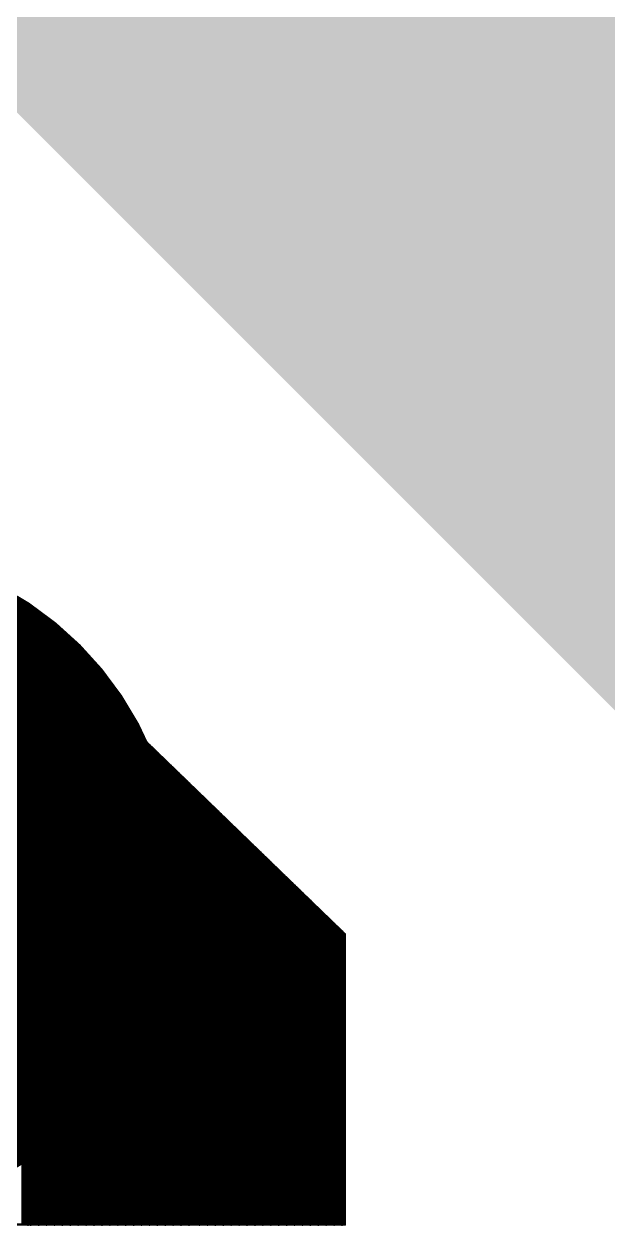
# Model space of a CAD drawing. Extents: x 6.7 to 91.9, y 5.9 to 27.4.
# Drawn here: x 44.5285 to 44.7498, y 15.4444 to 15.9 of the extents above; entities that cross this region are included whole.
import ezdxf

# ---------------------------------------------------------------- set-up
doc = ezdxf.new("R2010")
doc.units = 0
doc.layers.add('1', color=22, linetype='CONTINUOUS')

# ---------------------------------------------------------------- blocks, each defined once
blk = doc.blocks.new('RECT')
blk.add_solid([(-0.5, -0.5), (0.5, -0.5), (-0.5, 0.5), (0.5, 0.5)])

msp = doc.modelspace()

# ---------------------------------------------------------------- linework, layer by layer
at = {"layer": '1'}
for points, const_width in [([(44.65, 15.555), (44.495, 15.705)], 0.001), ([(44.46, 15.575), (43.375, 15.575)], 0.254), ([(44.528, 15.445), (44.528, 15.6731)], 0.001), ([(44.529, 15.445), (44.529, 15.6721)], 0.001), ([(44.53, 15.445), (44.53, 15.6711)], 0.001), ([(44.531, 15.445), (44.531, 15.6702)], 0.001), ([(44.532, 15.445), (44.532, 15.6692)], 0.001), ([(44.533, 15.445), (44.533, 15.6682)], 0.001), ([(44.534, 15.445), (44.534, 15.6673)], 0.001), ([(44.535, 15.445), (44.535, 15.6663)], 0.001), ([(44.536, 15.445), (44.536, 15.6653)], 0.001), ([(44.537, 15.445), (44.537, 15.6644)], 0.001), ([(44.538, 15.445), (44.538, 15.6634)], 0.001), ([(44.539, 15.445), (44.539, 15.6624)], 0.001), ([(44.54, 15.445), (44.54, 15.6615)], 0.001), ([(44.541, 15.445), (44.541, 15.6605)], 0.001), ([(44.542, 15.445), (44.542, 15.6595)], 0.001), ([(44.543, 15.445), (44.543, 15.6585)], 0.001), ([(44.544, 15.445), (44.544, 15.6576)], 0.001), ([(44.545, 15.445), (44.545, 15.6566)], 0.001), ([(44.546, 15.445), (44.546, 15.6556)], 0.001), ([(44.547, 15.445), (44.547, 15.6547)], 0.001), ([(44.548, 15.445), (44.548, 15.6537)], 0.001), ([(44.549, 15.445), (44.549, 15.6527)], 0.001), ([(44.55, 15.445), (44.55, 15.6518)], 0.001), ([(44.551, 15.445), (44.551, 15.6508)], 0.001), ([(44.552, 15.445), (44.552, 15.6498)], 0.001), ([(44.553, 15.445), (44.553, 15.6489)], 0.001), ([(44.554, 15.445), (44.554, 15.6479)], 0.001), ([(44.555, 15.445), (44.555, 15.6469)], 0.001), ([(44.556, 15.445), (44.556, 15.646)], 0.001), ([(44.557, 15.445), (44.557, 15.645)], 0.001), ([(44.558, 15.445), (44.558, 15.644)], 0.001), ([(44.559, 15.445), (44.559, 15.6431)], 0.001), ([(44.56, 15.445), (44.56, 15.6421)], 0.001), ([(44.561, 15.445), (44.561, 15.6411)], 0.001), ([(44.562, 15.445), (44.562, 15.6402)], 0.001), ([(44.563, 15.445), (44.563, 15.6392)], 0.001), ([(44.564, 15.445), (44.564, 15.6382)], 0.001), ([(44.565, 15.445), (44.565, 15.6373)], 0.001), ([(44.566, 15.445), (44.566, 15.6363)], 0.001), ([(44.567, 15.445), (44.567, 15.6353)], 0.001), ([(44.568, 15.445), (44.568, 15.6344)], 0.001), ([(44.569, 15.445), (44.569, 15.6334)], 0.001), ([(44.57, 15.445), (44.57, 15.6324)], 0.001), ([(44.571, 15.445), (44.571, 15.6315)], 0.001), ([(44.572, 15.445), (44.572, 15.6305)], 0.001), ([(44.573, 15.445), (44.573, 15.6295)], 0.001), ([(44.574, 15.445), (44.574, 15.6285)], 0.001), ([(44.575, 15.445), (44.575, 15.6276)], 0.001), ([(44.576, 15.445), (44.576, 15.6266)], 0.001), ([(44.577, 15.445), (44.577, 15.6256)], 0.001), ([(44.578, 15.445), (44.578, 15.6247)], 0.001), ([(44.579, 15.445), (44.579, 15.6237)], 0.001), ([(44.58, 15.445), (44.58, 15.6227)], 0.001), ([(44.581, 15.445), (44.581, 15.6218)], 0.001), ([(44.582, 15.445), (44.582, 15.6208)], 0.001), ([(44.583, 15.445), (44.583, 15.6198)], 0.001), ([(44.584, 15.445), (44.584, 15.6189)], 0.001), ([(44.585, 15.445), (44.585, 15.6179)], 0.001), ([(44.586, 15.445), (44.586, 15.6169)], 0.001), ([(44.587, 15.445), (44.587, 15.616)], 0.001), ([(44.588, 15.445), (44.588, 15.615)], 0.001), ([(44.589, 15.445), (44.589, 15.614)], 0.001), ([(44.59, 15.445), (44.59, 15.6131)], 0.001), ([(44.591, 15.445), (44.591, 15.6121)], 0.001), ([(44.592, 15.445), (44.592, 15.6111)], 0.001), ([(44.593, 15.445), (44.593, 15.6102)], 0.001), ([(44.594, 15.445), (44.594, 15.6092)], 0.001), ([(44.595, 15.445), (44.595, 15.6082)], 0.001), ([(44.596, 15.445), (44.596, 15.6073)], 0.001), ([(44.597, 15.445), (44.597, 15.6063)], 0.001), ([(44.598, 15.445), (44.598, 15.6053)], 0.001), ([(44.599, 15.445), (44.599, 15.6044)], 0.001), ([(44.6, 15.445), (44.6, 15.6034)], 0.001), ([(44.601, 15.445), (44.601, 15.6024)], 0.001), ([(44.602, 15.445), (44.602, 15.6015)], 0.001), ([(44.603, 15.445), (44.603, 15.6005)], 0.001), ([(44.604, 15.445), (44.604, 15.5995)], 0.001), ([(44.605, 15.445), (44.605, 15.5985)], 0.001), ([(44.606, 15.445), (44.606, 15.5976)], 0.001), ([(44.607, 15.445), (44.607, 15.5966)], 0.001), ([(44.608, 15.445), (44.608, 15.5956)], 0.001), ([(44.609, 15.445), (44.609, 15.5947)], 0.001), ([(44.61, 15.445), (44.61, 15.5937)], 0.001), ([(44.611, 15.445), (44.611, 15.5927)], 0.001), ([(44.612, 15.445), (44.612, 15.5918)], 0.001), ([(44.613, 15.445), (44.613, 15.5908)], 0.001), ([(44.614, 15.445), (44.614, 15.5898)], 0.001), ([(44.615, 15.445), (44.615, 15.5889)], 0.001), ([(44.616, 15.445), (44.616, 15.5879)], 0.001), ([(44.617, 15.445), (44.617, 15.5869)], 0.001), ([(44.618, 15.445), (44.618, 15.586)], 0.001), ([(44.619, 15.445), (44.619, 15.585)], 0.001), ([(44.62, 15.445), (44.62, 15.584)], 0.001), ([(44.621, 15.445), (44.621, 15.5831)], 0.001), ([(44.622, 15.445), (44.622, 15.5821)], 0.001), ([(44.623, 15.445), (44.623, 15.5811)], 0.001), ([(44.624, 15.445), (44.624, 15.5802)], 0.001), ([(44.625, 15.445), (44.625, 15.5792)], 0.001), ([(44.626, 15.445), (44.626, 15.5782)], 0.001), ([(44.627, 15.445), (44.627, 15.5773)], 0.001), ([(44.628, 15.445), (44.628, 15.5763)], 0.001), ([(44.629, 15.445), (44.629, 15.5753)], 0.001), ([(44.63, 15.445), (44.63, 15.5744)], 0.001), ([(44.631, 15.445), (44.631, 15.5734)], 0.001), ([(44.632, 15.445), (44.632, 15.5724)], 0.001), ([(44.633, 15.445), (44.633, 15.5715)], 0.001), ([(44.634, 15.445), (44.634, 15.5705)], 0.001), ([(44.635, 15.445), (44.635, 15.5695)], 0.001), ([(44.636, 15.445), (44.636, 15.5685)], 0.001), ([(44.637, 15.445), (44.637, 15.5676)], 0.001), ([(44.638, 15.445), (44.638, 15.5666)], 0.001), ([(44.639, 15.445), (44.639, 15.5656)], 0.001), ([(44.64, 15.445), (44.64, 15.5647)], 0.001), ([(44.641, 15.445), (44.641, 15.5637)], 0.001), ([(44.642, 15.445), (44.642, 15.5627)], 0.001), ([(44.643, 15.445), (44.643, 15.5618)], 0.001), ([(44.644, 15.445), (44.644, 15.5608)], 0.001), ([(44.645, 15.445), (44.645, 15.5598)], 0.001), ([(44.646, 15.445), (44.646, 15.5589)], 0.001), ([(44.647, 15.445), (44.647, 15.5579)], 0.001), ([(44.648, 15.445), (44.648, 15.5569)], 0.001), ([(44.649, 15.445), (44.649, 15.556)], 0.001), ([(44.65, 15.445), (44.65, 15.555)], 0.001), ([(44.65, 15.445), (44.65, 15.555)], 0.001), ([(44.26, 15.445), (44.65, 15.445)], 0.001)]:
    msp.add_lwpolyline(points, dxfattribs=dict(at, const_width=const_width))
for points, const_width in [([(44.46, 15.5115, 1), (44.46, 15.6385)], 0.127), ([(44.5293, 15.6721, 1), (44.5288, 15.6721)], 0.0005), ([(44.5303, 15.6711, 1), (44.5297, 15.6711)], 0.0005), ([(44.5313, 15.6702, 1), (44.5307, 15.6702)], 0.0005), ([(44.5323, 15.6692, 1), (44.5318, 15.6692)], 0.0005), ([(44.5333, 15.6682, 1), (44.5328, 15.6682)], 0.0005), ([(44.5343, 15.6673, 1), (44.5337, 15.6673)], 0.0005), ([(44.5353, 15.6663, 1), (44.5348, 15.6663)], 0.0005), ([(44.5363, 15.6653, 1), (44.5358, 15.6653)], 0.0005), ([(44.5373, 15.6644, 1), (44.5367, 15.6644)], 0.0005), ([(44.5383, 15.6634, 1), (44.5378, 15.6634)], 0.0005), ([(44.5393, 15.6624, 1), (44.5388, 15.6624)], 0.0005), ([(44.5403, 15.6615, 1), (44.5397, 15.6615)], 0.0005), ([(44.5413, 15.6605, 1), (44.5408, 15.6605)], 0.0005), ([(44.5423, 15.6595, 1), (44.5418, 15.6595)], 0.0005), ([(44.5433, 15.6585, 1), (44.5427, 15.6585)], 0.0005), ([(44.5443, 15.6576, 1), (44.5438, 15.6576)], 0.0005), ([(44.5453, 15.6566, 1), (44.5448, 15.6566)], 0.0005), ([(44.5463, 15.6556, 1), (44.5457, 15.6556)], 0.0005), ([(44.5473, 15.6547, 1), (44.5468, 15.6547)], 0.0005), ([(44.5483, 15.6537, 1), (44.5478, 15.6537)], 0.0005), ([(44.5493, 15.6527, 1), (44.5487, 15.6527)], 0.0005), ([(44.5503, 15.6518, 1), (44.5498, 15.6518)], 0.0005), ([(44.5513, 15.6508, 1), (44.5508, 15.6508)], 0.0005), ([(44.5523, 15.6498, 1), (44.5517, 15.6498)], 0.0005), ([(44.5533, 15.6489, 1), (44.5528, 15.6489)], 0.0005), ([(44.5543, 15.6479, 1), (44.5538, 15.6479)], 0.0005), ([(44.5553, 15.6469, 1), (44.5547, 15.6469)], 0.0005), ([(44.5563, 15.646, 1), (44.5558, 15.646)], 0.0005), ([(44.5573, 15.645, 1), (44.5568, 15.645)], 0.0005), ([(44.5583, 15.644, 1), (44.5577, 15.644)], 0.0005), ([(44.5593, 15.6431, 1), (44.5588, 15.6431)], 0.0005), ([(44.5603, 15.6421, 1), (44.5598, 15.6421)], 0.0005), ([(44.5613, 15.6411, 1), (44.5607, 15.6411)], 0.0005), ([(44.5623, 15.6402, 1), (44.5618, 15.6402)], 0.0005), ([(44.5633, 15.6392, 1), (44.5628, 15.6392)], 0.0005), ([(44.5643, 15.6382, 1), (44.5637, 15.6382)], 0.0005), ([(44.5653, 15.6373, 1), (44.5648, 15.6373)], 0.0005), ([(44.5663, 15.6363, 1), (44.5658, 15.6363)], 0.0005), ([(44.5673, 15.6353, 1), (44.5667, 15.6353)], 0.0005), ([(44.5683, 15.6344, 1), (44.5678, 15.6344)], 0.0005), ([(44.5693, 15.6334, 1), (44.5688, 15.6334)], 0.0005), ([(44.5703, 15.6324, 1), (44.5697, 15.6324)], 0.0005), ([(44.5713, 15.6315, 1), (44.5708, 15.6315)], 0.0005), ([(44.5723, 15.6305, 1), (44.5718, 15.6305)], 0.0005), ([(44.5733, 15.6295, 1), (44.5727, 15.6295)], 0.0005), ([(44.5743, 15.6285, 1), (44.5738, 15.6285)], 0.0005), ([(44.5753, 15.6276, 1), (44.5748, 15.6276)], 0.0005), ([(44.5763, 15.6266, 1), (44.5757, 15.6266)], 0.0005), ([(44.5773, 15.6256, 1), (44.5768, 15.6256)], 0.0005), ([(44.5783, 15.6247, 1), (44.5778, 15.6247)], 0.0005), ([(44.5793, 15.6237, 1), (44.5787, 15.6237)], 0.0005), ([(44.5803, 15.6227, 1), (44.5798, 15.6227)], 0.0005), ([(44.5813, 15.6218, 1), (44.5808, 15.6218)], 0.0005), ([(44.5823, 15.6208, 1), (44.5817, 15.6208)], 0.0005), ([(44.5833, 15.6198, 1), (44.5828, 15.6198)], 0.0005), ([(44.5843, 15.6189, 1), (44.5838, 15.6189)], 0.0005), ([(44.5853, 15.6179, 1), (44.5847, 15.6179)], 0.0005), ([(44.5863, 15.6169, 1), (44.5858, 15.6169)], 0.0005), ([(44.5873, 15.616, 1), (44.5868, 15.616)], 0.0005), ([(44.5883, 15.615, 1), (44.5877, 15.615)], 0.0005), ([(44.5892, 15.614, 1), (44.5887, 15.614)], 0.0005), ([(44.5903, 15.6131, 1), (44.5898, 15.6131)], 0.0005), ([(44.5913, 15.6121, 1), (44.5907, 15.6121)], 0.0005), ([(44.5922, 15.6111, 1), (44.5917, 15.6111)], 0.0005), ([(44.5933, 15.6102, 1), (44.5928, 15.6102)], 0.0005), ([(44.5943, 15.6092, 1), (44.5938, 15.6092)], 0.0005), ([(44.5953, 15.6082, 1), (44.5947, 15.6082)], 0.0005), ([(44.5963, 15.6073, 1), (44.5958, 15.6073)], 0.0005), ([(44.5973, 15.6063, 1), (44.5968, 15.6063)], 0.0005), ([(44.5983, 15.6053, 1), (44.5977, 15.6053)], 0.0005), ([(44.5993, 15.6044, 1), (44.5988, 15.6044)], 0.0005), ([(44.6003, 15.6034, 1), (44.5998, 15.6034)], 0.0005), ([(44.6013, 15.6024, 1), (44.6007, 15.6024)], 0.0005), ([(44.6023, 15.6015, 1), (44.6018, 15.6015)], 0.0005), ([(44.6033, 15.6005, 1), (44.6028, 15.6005)], 0.0005), ([(44.6043, 15.5995, 1), (44.6037, 15.5995)], 0.0005), ([(44.6053, 15.5985, 1), (44.6048, 15.5985)], 0.0005), ([(44.6063, 15.5976, 1), (44.6058, 15.5976)], 0.0005), ([(44.6073, 15.5966, 1), (44.6067, 15.5966)], 0.0005), ([(44.6083, 15.5956, 1), (44.6078, 15.5956)], 0.0005), ([(44.6093, 15.5947, 1), (44.6088, 15.5947)], 0.0005), ([(44.6103, 15.5937, 1), (44.6097, 15.5937)], 0.0005), ([(44.6113, 15.5927, 1), (44.6108, 15.5927)], 0.0005), ([(44.6123, 15.5918, 1), (44.6118, 15.5918)], 0.0005), ([(44.6133, 15.5908, 1), (44.6127, 15.5908)], 0.0005), ([(44.6143, 15.5898, 1), (44.6138, 15.5898)], 0.0005), ([(44.6153, 15.5889, 1), (44.6148, 15.5889)], 0.0005), ([(44.6163, 15.5879, 1), (44.6157, 15.5879)], 0.0005), ([(44.6173, 15.5869, 1), (44.6168, 15.5869)], 0.0005), ([(44.6183, 15.586, 1), (44.6178, 15.586)], 0.0005), ([(44.6193, 15.585, 1), (44.6187, 15.585)], 0.0005), ([(44.6203, 15.584, 1), (44.6198, 15.584)], 0.0005), ([(44.6213, 15.5831, 1), (44.6208, 15.5831)], 0.0005), ([(44.6223, 15.5821, 1), (44.6217, 15.5821)], 0.0005), ([(44.6233, 15.5811, 1), (44.6228, 15.5811)], 0.0005), ([(44.6243, 15.5802, 1), (44.6238, 15.5802)], 0.0005), ([(44.6253, 15.5792, 1), (44.6247, 15.5792)], 0.0005), ([(44.6263, 15.5782, 1), (44.6258, 15.5782)], 0.0005), ([(44.6273, 15.5773, 1), (44.6268, 15.5773)], 0.0005), ([(44.6283, 15.5763, 1), (44.6277, 15.5763)], 0.0005), ([(44.6293, 15.5753, 1), (44.6288, 15.5753)], 0.0005), ([(44.6303, 15.5744, 1), (44.6298, 15.5744)], 0.0005), ([(44.6313, 15.5734, 1), (44.6307, 15.5734)], 0.0005), ([(44.6323, 15.5724, 1), (44.6318, 15.5724)], 0.0005), ([(44.6333, 15.5715, 1), (44.6328, 15.5715)], 0.0005), ([(44.6343, 15.5705, 1), (44.6337, 15.5705)], 0.0005), ([(44.6353, 15.5695, 1), (44.6348, 15.5695)], 0.0005), ([(44.6363, 15.5685, 1), (44.6358, 15.5685)], 0.0005), ([(44.6373, 15.5676, 1), (44.6367, 15.5676)], 0.0005), ([(44.6383, 15.5666, 1), (44.6378, 15.5666)], 0.0005), ([(44.6393, 15.5656, 1), (44.6388, 15.5656)], 0.0005), ([(44.6403, 15.5647, 1), (44.6397, 15.5647)], 0.0005), ([(44.6413, 15.5637, 1), (44.6408, 15.5637)], 0.0005), ([(44.6423, 15.5627, 1), (44.6418, 15.5627)], 0.0005), ([(44.6433, 15.5618, 1), (44.6427, 15.5618)], 0.0005), ([(44.6443, 15.5608, 1), (44.6438, 15.5608)], 0.0005), ([(44.6453, 15.5598, 1), (44.6448, 15.5598)], 0.0005), ([(44.6463, 15.5589, 1), (44.6457, 15.5589)], 0.0005), ([(44.6473, 15.5579, 1), (44.6468, 15.5579)], 0.0005), ([(44.6483, 15.5569, 1), (44.6478, 15.5569)], 0.0005), ([(44.6493, 15.556, 1), (44.6487, 15.556)], 0.0005), ([(44.6503, 15.555, 1), (44.6498, 15.555)], 0.0005), ([(44.6503, 15.555, 1), (44.6498, 15.555)], 0.0005), ([(44.6498, 15.5548, 1), (44.6502, 15.5552)], 0.0005), ([(44.5288, 15.445, 1), (44.5293, 15.445)], 0.0005), ([(44.5297, 15.445, 1), (44.5303, 15.445)], 0.0005), ([(44.5307, 15.445, 1), (44.5313, 15.445)], 0.0005), ([(44.5318, 15.445, 1), (44.5323, 15.445)], 0.0005), ([(44.5328, 15.445, 1), (44.5333, 15.445)], 0.0005), ([(44.5337, 15.445, 1), (44.5343, 15.445)], 0.0005), ([(44.5348, 15.445, 1), (44.5353, 15.445)], 0.0005), ([(44.5358, 15.445, 1), (44.5363, 15.445)], 0.0005), ([(44.5367, 15.445, 1), (44.5373, 15.445)], 0.0005), ([(44.5378, 15.445, 1), (44.5383, 15.445)], 0.0005), ([(44.5388, 15.445, 1), (44.5393, 15.445)], 0.0005), ([(44.5397, 15.445, 1), (44.5403, 15.445)], 0.0005), ([(44.5408, 15.445, 1), (44.5413, 15.445)], 0.0005), ([(44.5418, 15.445, 1), (44.5423, 15.445)], 0.0005), ([(44.5427, 15.445, 1), (44.5433, 15.445)], 0.0005), ([(44.5438, 15.445, 1), (44.5443, 15.445)], 0.0005), ([(44.5448, 15.445, 1), (44.5453, 15.445)], 0.0005), ([(44.5457, 15.445, 1), (44.5463, 15.445)], 0.0005), ([(44.5468, 15.445, 1), (44.5473, 15.445)], 0.0005), ([(44.5478, 15.445, 1), (44.5483, 15.445)], 0.0005), ([(44.5487, 15.445, 1), (44.5493, 15.445)], 0.0005), ([(44.5498, 15.445, 1), (44.5503, 15.445)], 0.0005), ([(44.5508, 15.445, 1), (44.5513, 15.445)], 0.0005), ([(44.5517, 15.445, 1), (44.5523, 15.445)], 0.0005), ([(44.5528, 15.445, 1), (44.5533, 15.445)], 0.0005), ([(44.5538, 15.445, 1), (44.5543, 15.445)], 0.0005), ([(44.5547, 15.445, 1), (44.5553, 15.445)], 0.0005), ([(44.5558, 15.445, 1), (44.5563, 15.445)], 0.0005), ([(44.5568, 15.445, 1), (44.5573, 15.445)], 0.0005), ([(44.5577, 15.445, 1), (44.5583, 15.445)], 0.0005), ([(44.5588, 15.445, 1), (44.5593, 15.445)], 0.0005), ([(44.5598, 15.445, 1), (44.5603, 15.445)], 0.0005), ([(44.5607, 15.445, 1), (44.5613, 15.445)], 0.0005), ([(44.5618, 15.445, 1), (44.5623, 15.445)], 0.0005), ([(44.5628, 15.445, 1), (44.5633, 15.445)], 0.0005), ([(44.5637, 15.445, 1), (44.5643, 15.445)], 0.0005), ([(44.5648, 15.445, 1), (44.5653, 15.445)], 0.0005), ([(44.5658, 15.445, 1), (44.5663, 15.445)], 0.0005), ([(44.5667, 15.445, 1), (44.5673, 15.445)], 0.0005), ([(44.5678, 15.445, 1), (44.5683, 15.445)], 0.0005), ([(44.5688, 15.445, 1), (44.5693, 15.445)], 0.0005), ([(44.5697, 15.445, 1), (44.5703, 15.445)], 0.0005), ([(44.5708, 15.445, 1), (44.5713, 15.445)], 0.0005), ([(44.5718, 15.445, 1), (44.5723, 15.445)], 0.0005), ([(44.5727, 15.445, 1), (44.5733, 15.445)], 0.0005), ([(44.5738, 15.445, 1), (44.5743, 15.445)], 0.0005), ([(44.5748, 15.445, 1), (44.5753, 15.445)], 0.0005), ([(44.5757, 15.445, 1), (44.5763, 15.445)], 0.0005), ([(44.5768, 15.445, 1), (44.5773, 15.445)], 0.0005), ([(44.5778, 15.445, 1), (44.5783, 15.445)], 0.0005), ([(44.5787, 15.445, 1), (44.5793, 15.445)], 0.0005), ([(44.5798, 15.445, 1), (44.5803, 15.445)], 0.0005), ([(44.5808, 15.445, 1), (44.5813, 15.445)], 0.0005), ([(44.5817, 15.445, 1), (44.5823, 15.445)], 0.0005), ([(44.5828, 15.445, 1), (44.5833, 15.445)], 0.0005), ([(44.5838, 15.445, 1), (44.5843, 15.445)], 0.0005), ([(44.5847, 15.445, 1), (44.5853, 15.445)], 0.0005), ([(44.5858, 15.445, 1), (44.5863, 15.445)], 0.0005), ([(44.5868, 15.445, 1), (44.5873, 15.445)], 0.0005), ([(44.5877, 15.445, 1), (44.5883, 15.445)], 0.0005), ([(44.5887, 15.445, 1), (44.5892, 15.445)], 0.0005), ([(44.5898, 15.445, 1), (44.5903, 15.445)], 0.0005), ([(44.5907, 15.445, 1), (44.5913, 15.445)], 0.0005), ([(44.5917, 15.445, 1), (44.5922, 15.445)], 0.0005), ([(44.5928, 15.445, 1), (44.5933, 15.445)], 0.0005), ([(44.5938, 15.445, 1), (44.5943, 15.445)], 0.0005), ([(44.5947, 15.445, 1), (44.5953, 15.445)], 0.0005), ([(44.5958, 15.445, 1), (44.5963, 15.445)], 0.0005), ([(44.5968, 15.445, 1), (44.5973, 15.445)], 0.0005), ([(44.5977, 15.445, 1), (44.5983, 15.445)], 0.0005), ([(44.5988, 15.445, 1), (44.5993, 15.445)], 0.0005), ([(44.5998, 15.445, 1), (44.6003, 15.445)], 0.0005), ([(44.6007, 15.445, 1), (44.6013, 15.445)], 0.0005), ([(44.6018, 15.445, 1), (44.6023, 15.445)], 0.0005), ([(44.6028, 15.445, 1), (44.6033, 15.445)], 0.0005), ([(44.6037, 15.445, 1), (44.6043, 15.445)], 0.0005), ([(44.6048, 15.445, 1), (44.6053, 15.445)], 0.0005), ([(44.6058, 15.445, 1), (44.6063, 15.445)], 0.0005), ([(44.6067, 15.445, 1), (44.6073, 15.445)], 0.0005), ([(44.6078, 15.445, 1), (44.6083, 15.445)], 0.0005), ([(44.6088, 15.445, 1), (44.6093, 15.445)], 0.0005), ([(44.6097, 15.445, 1), (44.6103, 15.445)], 0.0005), ([(44.6108, 15.445, 1), (44.6113, 15.445)], 0.0005), ([(44.6118, 15.445, 1), (44.6123, 15.445)], 0.0005), ([(44.6127, 15.445, 1), (44.6133, 15.445)], 0.0005), ([(44.6138, 15.445, 1), (44.6143, 15.445)], 0.0005), ([(44.6148, 15.445, 1), (44.6153, 15.445)], 0.0005), ([(44.6157, 15.445, 1), (44.6163, 15.445)], 0.0005), ([(44.6168, 15.445, 1), (44.6173, 15.445)], 0.0005), ([(44.6178, 15.445, 1), (44.6183, 15.445)], 0.0005), ([(44.6187, 15.445, 1), (44.6193, 15.445)], 0.0005), ([(44.6198, 15.445, 1), (44.6203, 15.445)], 0.0005), ([(44.6208, 15.445, 1), (44.6213, 15.445)], 0.0005), ([(44.6217, 15.445, 1), (44.6223, 15.445)], 0.0005), ([(44.6228, 15.445, 1), (44.6233, 15.445)], 0.0005), ([(44.6238, 15.445, 1), (44.6243, 15.445)], 0.0005), ([(44.6247, 15.445, 1), (44.6253, 15.445)], 0.0005), ([(44.6258, 15.445, 1), (44.6263, 15.445)], 0.0005), ([(44.6268, 15.445, 1), (44.6273, 15.445)], 0.0005), ([(44.6277, 15.445, 1), (44.6283, 15.445)], 0.0005), ([(44.6288, 15.445, 1), (44.6293, 15.445)], 0.0005), ([(44.6298, 15.445, 1), (44.6303, 15.445)], 0.0005), ([(44.6307, 15.445, 1), (44.6313, 15.445)], 0.0005), ([(44.6318, 15.445, 1), (44.6323, 15.445)], 0.0005), ([(44.6328, 15.445, 1), (44.6333, 15.445)], 0.0005), ([(44.6337, 15.445, 1), (44.6343, 15.445)], 0.0005), ([(44.6348, 15.445, 1), (44.6353, 15.445)], 0.0005), ([(44.6358, 15.445, 1), (44.6363, 15.445)], 0.0005), ([(44.6367, 15.445, 1), (44.6373, 15.445)], 0.0005), ([(44.6378, 15.445, 1), (44.6383, 15.445)], 0.0005), ([(44.6388, 15.445, 1), (44.6393, 15.445)], 0.0005), ([(44.6397, 15.445, 1), (44.6403, 15.445)], 0.0005), ([(44.6408, 15.445, 1), (44.6413, 15.445)], 0.0005), ([(44.6418, 15.445, 1), (44.6423, 15.445)], 0.0005), ([(44.6427, 15.445, 1), (44.6433, 15.445)], 0.0005), ([(44.6438, 15.445, 1), (44.6443, 15.445)], 0.0005), ([(44.6448, 15.445, 1), (44.6453, 15.445)], 0.0005), ([(44.6457, 15.445, 1), (44.6463, 15.445)], 0.0005), ([(44.6468, 15.445, 1), (44.6473, 15.445)], 0.0005), ([(44.6478, 15.445, 1), (44.6483, 15.445)], 0.0005), ([(44.6487, 15.445, 1), (44.6493, 15.445)], 0.0005), ([(44.6498, 15.445, 1), (44.6503, 15.445)], 0.0005), ([(44.6498, 15.445, 1), (44.6503, 15.445)], 0.0005), ([(44.65, 15.4448, 1), (44.65, 15.4452)], 0.0005)]:
    msp.add_lwpolyline(points, format="xyb", dxfattribs=dict(at, const_width=const_width))

# ---------------------------------------------------------------- block references
at = {"layer": '1', "xscale": 0.52, "yscale": 0.52, "rotation": 135}
msp.add_blockref('RECT', (44.86, 15.9), dxfattribs=at)

doc.saveas('drawing.dxf')
